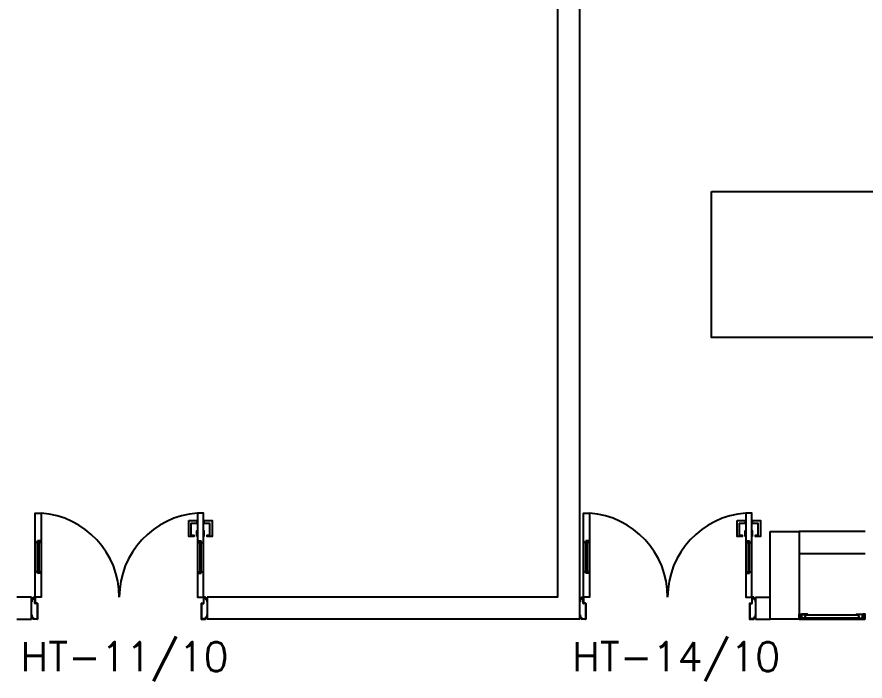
# Model space of a CAD drawing. Header units: millimetres. Extents: x 2128 to 2646, y 1972 to 2207.
# Drawn here: x 2465.06 to 2470.86, y 2104.22 to 2108.76 of the extents above; entities that cross this region are included whole.
import ezdxf

# ---------------------------------------------------------------- set-up
doc = ezdxf.new("R2010")
doc.units = ezdxf.units.MM
for name, color, linetype in [('AR-ALV', 2, 'Continuous'), ('AR-BANCADAS', 1, 'Continuous'), ('AR-ESQ', 1, 'Continuous'), ('AR-ESTC', 3, 'Continuous'), ('BC- VISTA', 1, 'Continuous'), ('DT-ESQ-BAGUETE-C', 1, 'Continuous'), ('DT-ESQ-PERFIL CADEIRA-C', 2, 'Continuous'), ('DT-ESQ-PERFIL CADEIRA-V', 2, 'Continuous'), ('DT-ESQ-VENEZIANA-C', 1, 'Continuous'), ('DT-ESQ-VENEZIANA-V', 1, 'Continuous'), ('ENDEREÇO', 2, 'Continuous'), ('maçaneta', 1, 'Continuous'), ('mov', 1, 'Continuous'), ('PM-PERFIL U-C', 2, 'Continuous'), ('PM-VIDRO', 2, 'Continuous'), ('pm1', 2, 'Continuous'), ('pm2', 2, 'Continuous')]:
    doc.layers.add(name, color=color, linetype=linetype)
doc.styles.add('UNB1-100', font='simplex.shx', dxfattribs={"height": 0.2})

# ---------------------------------------------------------------- blocks, each defined once
blk = doc.blocks.new('BCL15')
at = {"layer": 'BC- VISTA'}
blk.add_lwpolyline([(1, 0), (1, -1.4), (0, -1.4), (0, 0)], close=True, dxfattribs=at)
blk = doc.blocks.new('EF01-P')
at = {"layer": 'DT-ESQ-BAGUETE-C', "ltscale": 0.1}
for points in [[(0.0015, 0.035), (0.015, 0.035), (0.015, 0.0335), (0.0015, 0.0335), (0.0015, 0.005), (0.015, 0.005), (0.015, 0.0035), (0.0015, 0.0035, -0.414214), (0, 0.005), (0, 0.0335, -0.414214)], [(0.4485, 0.035), (0.435, 0.035), (0.435, 0.0335), (0.4485, 0.0335), (0.4485, 0.005), (0.435, 0.005), (0.435, 0.0035), (0.4485, 0.0035, 0.414214), (0.45, 0.005), (0.45, 0.0335, 0.414214)]]:
    blk.add_lwpolyline(points, format="xyb", close=True, dxfattribs=at)
at = {"layer": 'DT-ESQ-PERFIL CADEIRA-C', "ltscale": 0.1}
for points in [[(0.01, 0.0015), (0.01, 0.003), (0.0015, 0.003, 1), (0.0015, 0), (0.015, 0, 0.414214), (0.0165, 0.0015), (0.0165, 0.0335), (0.043, 0.0335)], [(0.043, 0.0065), (0.018, 0.0065), (0.018, 0.0165), (0.0165, 0.0165), (0.0165, 0.0065, 0.414214), (0.018, 0.005), (0.043, 0.005), (0.0565, 0.005, 1), (0.0565, 0.008), (0.043, 0.008), (0.043, 0.02), (0.043, 0.032), (0.0565, 0.032, 1), (0.0565, 0.035), (0.043, 0.035), (0.0165, 0.035, 0.414214), (0.015, 0.0335), (0.015, 0.0015), (0.0015, 0.0015)], [(0.0415, 0.02), (0.0415, 0.032, -0.414214), (0.043, 0.0335), (0.0565, 0.0335)], [(0.0415, 0.02), (0.0415, 0.008, 0.414214), (0.043, 0.0065), (0.0565, 0.0065)], [(0.407, 0.0065), (0.432, 0.0065), (0.432, 0.0165), (0.4335, 0.0165), (0.4335, 0.0065, -0.414214), (0.432, 0.005), (0.407, 0.005), (0.3935, 0.005, -1), (0.3935, 0.008), (0.407, 0.008), (0.407, 0.02), (0.407, 0.032), (0.3935, 0.032, -1), (0.3935, 0.035), (0.407, 0.035), (0.4335, 0.035, -0.414214), (0.435, 0.0335), (0.435, 0.0015), (0.4485, 0.0015)], [(0.4085, 0.02), (0.4085, 0.032, 0.414214), (0.407, 0.0335), (0.3935, 0.0335)], [(0.4085, 0.02), (0.4085, 0.008, -0.414214), (0.407, 0.0065), (0.3935, 0.0065)], [(0.44, 0.0015), (0.44, 0.003), (0.4485, 0.003, -1), (0.4485, 0), (0.435, 0, -0.414214), (0.4335, 0.0015), (0.4335, 0.0335), (0.407, 0.0335)]]:
    blk.add_lwpolyline(points, format="xyb", dxfattribs=at)
at = {"layer": 'DT-ESQ-PERFIL CADEIRA-V', "ltscale": 0.1}
blk.add_line((0.015, 0), (0.435, 0), dxfattribs=at)
at = {"layer": 'DT-ESQ-VENEZIANA-C', "ltscale": 0.1}
for p, q in [((0.043, 0.0105), (0.407, 0.0105)), ((0.043, 0.009), (0.407, 0.009))]:
    blk.add_line(p, q, dxfattribs=at)
at = {"layer": 'DT-ESQ-VENEZIANA-V', "ltscale": 0.1}
blk.add_line((0.043, 0.031), (0.407, 0.031), dxfattribs=at)
blk = doc.blocks.new('marco-d')
at = {"layer": 'PM-PERFIL U-C'}
for p, q in [((-0.0135, 0), (-0.0015, 0)), ((-0.025, -0.03), (-0.025, -0.0115)), ((-0.023, -0.03), (-0.025, -0.03)), ((-0.0235, -0.01), (-0.015, -0.01)), ((-0.0145, -0.012), (-0.023, -0.012)), ((-0.023, -0.012), (-0.023, -0.03)), ((-0.015, -0.01), (-0.015, -0.0015)), ((-0.002, -0.002), (-0.013, -0.002)), ((-0.013, -0.002), (-0.013, -0.0105)), ((-0.002, -0.0415), (-0.002, -0.002)), ((0.013, -0.043), (-0.0005, -0.043)), ((0, -0.0015), (0, -0.041)), ((0.0135, -0.041), (0, -0.041)), ((0.013, -0.043), (0.013, -0.148)), ((0.015, -0.0425), (0.015, -0.1485)), ((-0.025, -0.1385), (-0.025, -0.12)), ((-0.025, -0.12), (-0.023, -0.12)), ((-0.015, -0.14), (-0.0235, -0.14)), ((-0.023, -0.12), (-0.023, -0.138)), ((-0.023, -0.138), (-0.0145, -0.138)), ((-0.015, -0.1485), (-0.015, -0.14)), ((0.0135, -0.15), (-0.0135, -0.15)), ((-0.013, -0.1395), (-0.013, -0.148)), ((-0.013, -0.148), (0.013, -0.148))]:
    blk.add_line(p, q, dxfattribs=at)
for centre, start, end in [((-0.0135, -0.0015), 90, 180), ((-0.0015, -0.0015), 360, 90), ((-0.0235, -0.0115), 90, 180), ((-0.0145, -0.0105), 270, 0), ((-0.0005, -0.0415), 180, 270), ((0.0135, -0.0425), 0, 90), ((-0.0235, -0.1385), 180, 270), ((-0.0135, -0.1485), 180, 270), ((-0.0145, -0.1395), 0, 90), ((0.0135, -0.1485), 269.93864, 0)]:
    blk.add_arc(centre, 0.0015, start, end, dxfattribs=at)
blk = doc.blocks.new('marco-e')
at = {"layer": 'PM-PERFIL U-C'}
for p, q in [((-0.015, -0.0425), (-0.015, -0.1485)), ((-0.0135, -0.041), (0, -0.041)), ((-0.013, -0.043), (0.0005, -0.043)), ((-0.013, -0.043), (-0.013, -0.148)), ((0, -0.0015), (0, -0.041)), ((0.0135, 0), (0.0015, 0)), ((0.002, -0.0415), (0.002, -0.002)), ((0.002, -0.002), (0.013, -0.002)), ((0.013, -0.002), (0.013, -0.0105)), ((0.0145, -0.012), (0.023, -0.012)), ((0.015, -0.01), (0.015, -0.0015)), ((0.0235, -0.01), (0.015, -0.01)), ((0.023, -0.012), (0.023, -0.03)), ((0.023, -0.03), (0.025, -0.03)), ((0.025, -0.03), (0.025, -0.0115)), ((-0.0135, -0.15), (0.0135, -0.15)), ((0.013, -0.148), (-0.013, -0.148)), ((0.013, -0.1395), (0.013, -0.148)), ((0.023, -0.138), (0.0145, -0.138)), ((0.015, -0.14), (0.0235, -0.14)), ((0.015, -0.1485), (0.015, -0.14)), ((0.025, -0.12), (0.023, -0.12)), ((0.023, -0.12), (0.023, -0.138)), ((0.025, -0.1385), (0.025, -0.12))]:
    blk.add_line(p, q, dxfattribs=at)
for centre, start, end in [((-0.0135, -0.0425), 90, 180), ((0.0015, -0.0015), 90, 180), ((0.0005, -0.0415), 270, 0), ((0.0145, -0.0105), 180, 270), ((0.0135, -0.0015), 0, 90), ((0.0235, -0.0115), 0, 90), ((-0.0135, -0.1485), 180, 270.06136), ((0.0145, -0.1395), 90, 180), ((0.0135, -0.1485), 270, 0), ((0.0235, -0.1385), 270, 0)]:
    blk.add_arc(centre, 0.0015, start, end, dxfattribs=at)
blk = doc.blocks.new('PM6V')
at = {"layer": 'maçaneta'}
for points in [[(1.075, 0.675), (1.13, 0.675), (1.13, 0.655), (1.0915, 0.655, 0.414214), (1.09, 0.6535), (1.09, 0.575), (1.11, 0.575), (1.11, 0.565), (1.075, 0.565)], [(1.18, 0.675), (1.235, 0.675), (1.235, 0.565), (1.2, 0.565), (1.2, 0.575), (1.22, 0.575), (1.22, 0.6535, 0.414214), (1.2185, 0.655), (1.18, 0.655)]]:
    blk.add_lwpolyline(points, format="xyb", close=True, dxfattribs=at)
for points in [[(1.13, 0.565), (1.13, 0.605), (1.135, 0.605), (1.135, 0.565)], [(1.18, 0.565), (1.18, 0.605), (1.175, 0.605), (1.175, 0.565)]]:
    blk.add_lwpolyline(points, close=True, dxfattribs=at)
at = {"layer": 'mov'}
for centre, start, end in [((0.025, 0.1514), 359.86061, 86.01115), ((1.175, 0.1514), 93.98885, 180.13939)]:
    blk.add_arc(centre, 0.575, start, end, dxfattribs=at)
at = {"layer": 'PM-VIDRO'}
for p, q in [((0.04, 0.325), (0.04, 0.525)), ((0.05, 0.525), (0.05, 0.325)), ((1.15, 0.525), (1.15, 0.325)), ((1.16, 0.325), (1.16, 0.525))]:
    blk.add_line(p, q, dxfattribs=at)
at = {"layer": 'pm1'}
for p, q in [((0.04, 0.525), (0.025, 0.525)), ((0.065, 0.535), (0.04, 0.535)), ((0.04, 0.525), (0.04, 0.535)), ((0.05, 0.535), (0.05, 0.525)), ((0.065, 0.525), (0.05, 0.525)), ((0.065, 0.535), (0.065, 0.525)), ((1.135, 0.535), (1.135, 0.525)), ((1.135, 0.535), (1.16, 0.535)), ((1.135, 0.525), (1.15, 0.525)), ((1.15, 0.535), (1.15, 0.525)), ((1.16, 0.525), (1.16, 0.535)), ((1.16, 0.525), (1.175, 0.525)), ((0.04, 0.325), (0.025, 0.325)), ((0.04, 0.315), (0.04, 0.325)), ((0.065, 0.315), (0.04, 0.315)), ((0.065, 0.325), (0.05, 0.325)), ((0.05, 0.325), (0.05, 0.315)), ((0.065, 0.325), (0.065, 0.315)), ((1.135, 0.325), (1.135, 0.315)), ((1.135, 0.325), (1.15, 0.325)), ((1.135, 0.315), (1.16, 0.315)), ((1.15, 0.325), (1.15, 0.315)), ((1.16, 0.315), (1.16, 0.325)), ((1.16, 0.325), (1.175, 0.325))]:
    blk.add_line(p, q, dxfattribs=at)
for points in [[(0.025, 0.525), (0.025, 0.725), (0.065, 0.725), (0.065, 0.525)], [(1.175, 0.525), (1.175, 0.725), (1.135, 0.725), (1.135, 0.525)], [(0.065, 0.325), (0.065, 0.15), (0.025, 0.15), (0.025, 0.325)], [(1.135, 0.325), (1.135, 0.15), (1.175, 0.15), (1.175, 0.325)]]:
    blk.add_lwpolyline(points, dxfattribs=at)
at = {"layer": 'pm2'}
for p, q in [((0.025, 0.325), (0.025, 0.525)), ((0.065, 0.525), (0.065, 0.325)), ((1.135, 0.525), (1.135, 0.325)), ((1.175, 0.325), (1.175, 0.525))]:
    blk.add_line(p, q, dxfattribs=at)
at = {"layer": 'pm1'}
for name, p in [('marco-d', (0.025, 0.15)), ('marco-e', (1.175, 0.15))]:
    blk.add_blockref(name, p, dxfattribs=at)

msp = doc.modelspace()

# ---------------------------------------------------------------- linework, layer by layer
at = {"layer": 'AR-ALV'}
for p, q in [((2468.7615, 2104.7901), (2468.7615, 2112.9651)), ((2468.9115, 2104.6401), (2468.9115, 2112.9651)), ((2470.8615, 2105.2401), (2470.4115, 2105.2401)), ((2470.4115, 2105.0901), (2470.8615, 2105.0901)), ((2465.1615, 2104.7901), (2465.0615, 2104.7901)), ((2465.1615, 2104.6401), (2465.1615, 2104.7901)), ((2468.7615, 2104.7901), (2466.3615, 2104.7901)), ((2466.3615, 2104.7901), (2466.3615, 2104.6401)), ((2470.1115, 2104.7901), (2470.2115, 2104.7901)), ((2470.1115, 2104.7901), (2470.1115, 2104.6401)), ((2465.0615, 2104.6401), (2465.1615, 2104.6401)), ((2468.9115, 2104.6401), (2466.3615, 2104.6401)), ((2470.1115, 2104.6401), (2470.2115, 2104.6401))]:
    msp.add_line(p, q, dxfattribs=at)
at = {"layer": 'AR-ESTC'}
for p, q in [((2470.2115, 2104.6401), (2470.2115, 2105.2401)), ((2470.2115, 2105.2401), (2470.4115, 2105.2401)), ((2470.4115, 2105.2401), (2470.4115, 2104.6401)), ((2470.4115, 2104.6401), (2470.2115, 2104.6401))]:
    msp.add_line(p, q, dxfattribs=at)

# ---------------------------------------------------------------- block references
for p in [(2465.1615, 2104.6401), (2468.9115, 2104.6401)]:
    msp.add_blockref('PM6V', p)
at = {"layer": 'AR-BANCADAS', "rotation": 90}
msp.add_blockref('BCL15', (2469.8115, 2106.5651), dxfattribs=at)
at = {"layer": 'AR-ESQ'}
msp.add_blockref('EF01-P', (2470.4115, 2104.6401), dxfattribs=at)

# ---------------------------------------------------------------- texts
at = {"layer": 'ENDEREÇO', "style": 'UNB1-100'}
for s, p in [('HT-11/10', (2465.0865, 2104.2845)), ('HT-14/10', (2468.8591, 2104.2845))]:
    msp.add_text(s, height=0.2, dxfattribs=at).set_placement(p)

doc.saveas('drawing.dxf')
